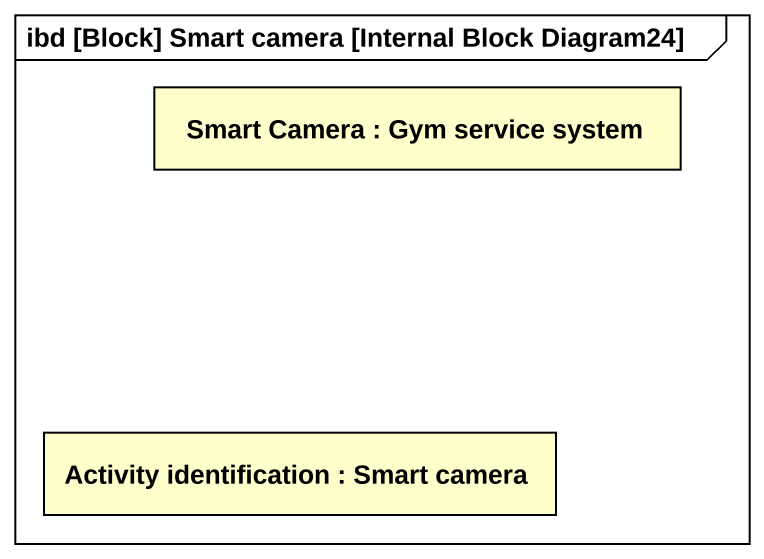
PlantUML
@startuml
mainframe ibd [Block] Smart camera [Internal Block Diagram24]
rectangle "Smart Camera : Gym service system" as Smart_Camera #FFFFCC
rectangle "Activity identification : Smart camera" as Activity_identification #FFFFCC
@enduml
